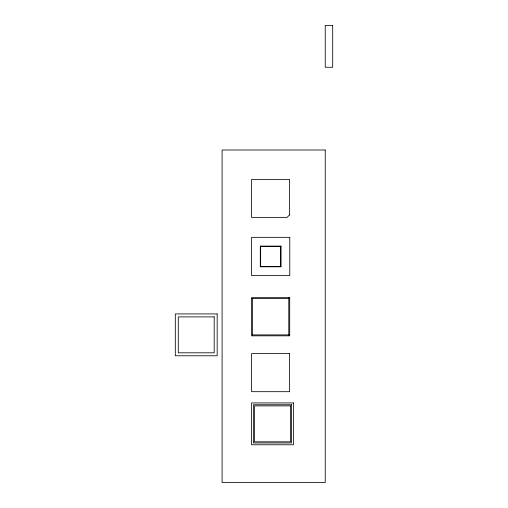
<?xml version="1.0" encoding="UTF-8"?>
<svg xmlns="http://www.w3.org/2000/svg" width="508" height="508" viewBox="0 0 508 508"><rect width="100%" height="100%" fill="white"/><g stroke="black" fill="none" stroke-linecap="round" stroke-linejoin="round"><path stroke-width="0.76" d="M260.318 266.789L260.648 266.459L260.648 246.431L260.318 246.101L281 246.101L281 266.789L260.318 266.789L260.318 246.101M260.648 246.431L280.67 246.431L281 246.101M260.648 266.459L280.67 266.459L281 266.789M251.549 298.59L288.779 298.59M252.476 334.893L289.706 334.893M288.779 297.663L288.779 334.893M280.67 246.431L280.67 266.459M252.476 298.59L252.476 335.82M289.611 214.871L286.963 217.519L251.549 217.519L251.549 179.457L289.611 179.457L289.611 214.871M332.689 25.4L325.241 25.4L325.241 67.266L332.689 67.266L332.689 25.4M325.241 150.006L222.098 150.006L222.098 482.6L325.241 482.6L325.241 150.006M289.776 237.331L251.549 237.331L251.549 275.558L289.776 275.558L289.776 237.331M289.706 297.663L251.549 297.663L251.549 335.82L289.706 335.82L289.706 297.663M217.176 313.919L175.311 313.919L175.311 355.784L217.176 355.784L217.176 313.919M214.198 316.897L178.289 316.897L178.289 352.806L214.198 352.806L214.198 316.897M289.611 353.619L251.549 353.619L251.549 391.681L289.611 391.681L289.611 353.619M293.414 402.914L251.549 402.914L251.549 444.779L293.414 444.779L293.414 402.914M291.592 404.73L253.365 404.73L253.365 442.957L291.592 442.957L291.592 404.73M290.436 405.892L254.527 405.892L254.527 441.801L290.436 441.801L290.436 405.892"/></g></svg>
